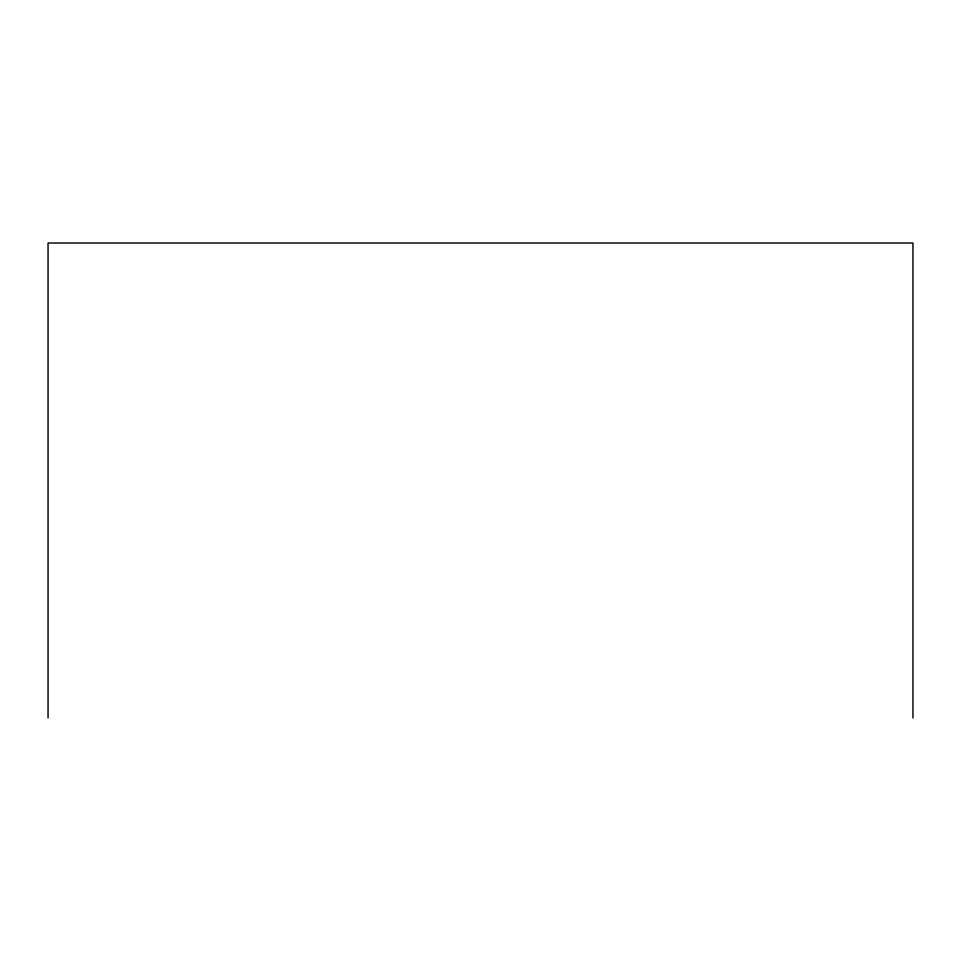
<?xml version="1.0" encoding="UTF-8"?>
<svg xmlns="http://www.w3.org/2000/svg" width="961" height="961" viewBox="0 0 961 961"><rect width="100%" height="100%" fill="white"/><g stroke="black" fill="none" stroke-linecap="round" stroke-linejoin="round"><path stroke-width="1.44" d="M912.95 717.987L912.95 243.013L48.05 243.013L48.05 717.987"/></g></svg>
